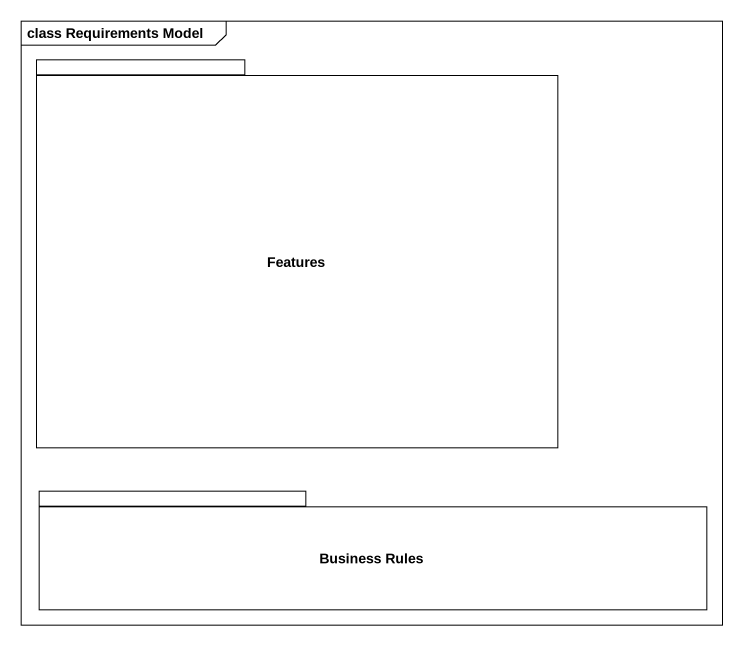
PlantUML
@startuml
mainframe class Requirements Model
package Features {
}
package "Business Rules" as Business_Rules {
}
@enduml
